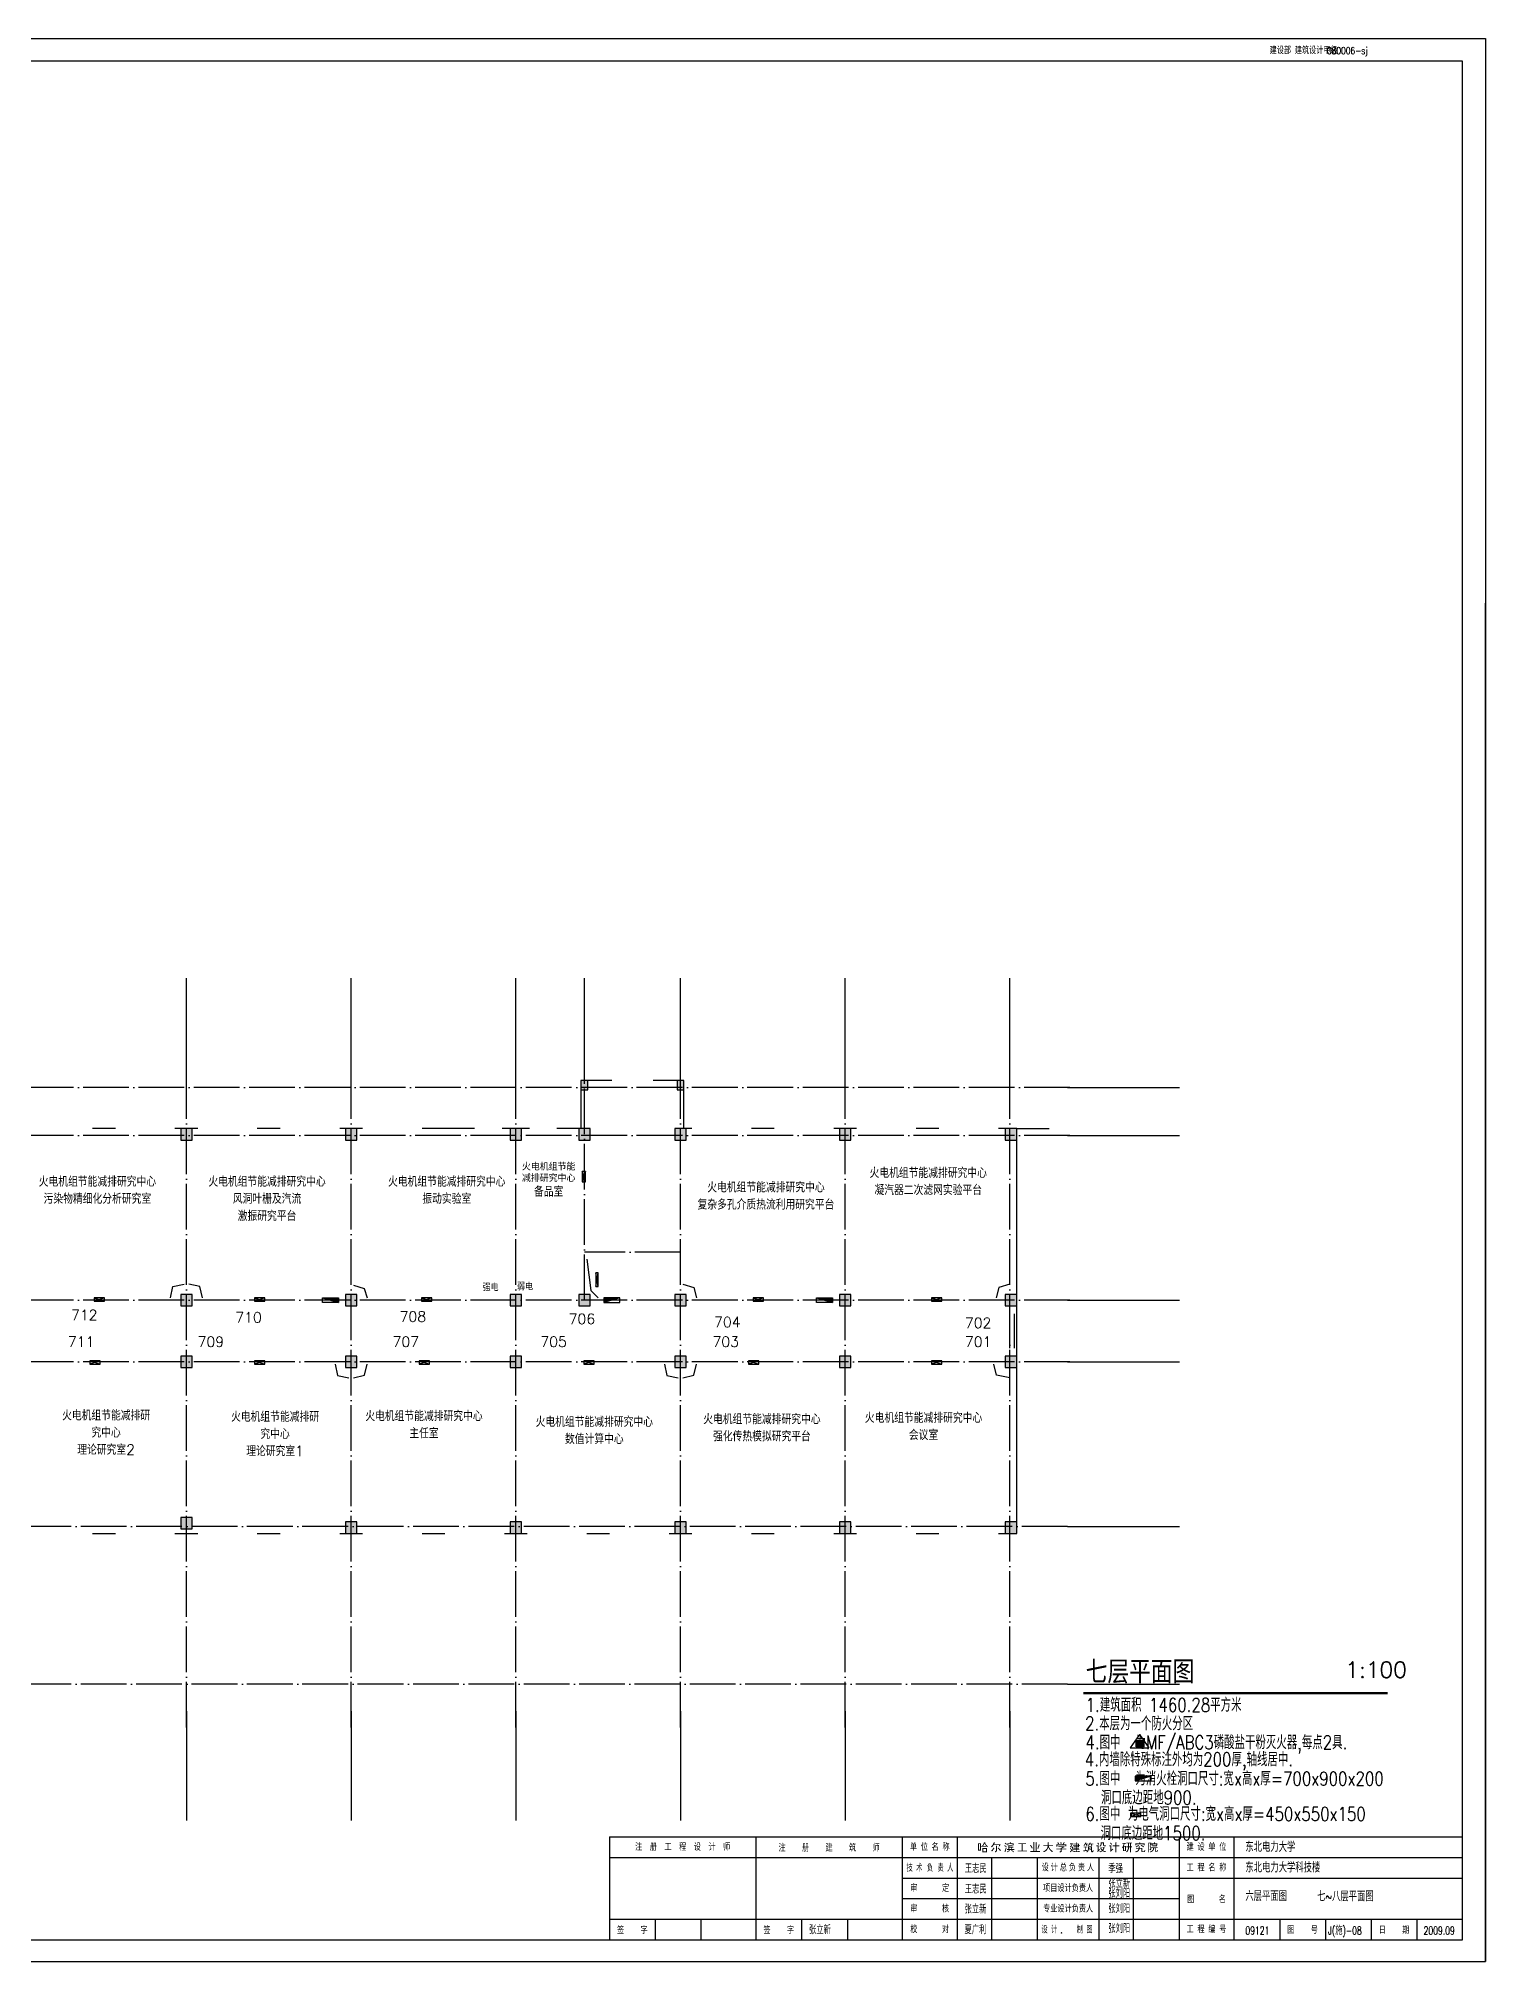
# Model space of a CAD drawing. Extents: x 356363 to 889308, y -1213508 to 149044.
# Drawn here: x 589541 to 652805, y -454393 to -370293 of the extents above; entities that cross this region are included whole.
import ezdxf
from ezdxf.enums import TextEntityAlignment as Align

# ---------------------------------------------------------------- set-up
doc = ezdxf.new("R2010")
doc.units = 0
doc.header["$LTSCALE"] = 1000
doc.header["$MEASUREMENT"] = 0
doc.linetypes.add('DOTE', pattern=[2.42, 2, -0.2, 0.02, -0.2])
doc.layers.get('0').update_dxf_attribs({"linetype": 'CONTINUOUS'})
for name, color, linetype in [('AXIS', 3, 'CONTINUOUS'), ('COLUMN', 7, 'CONTINUOUS'), ('DOTE', 1, 'CONTINUOUS'), ('EQUIP_消防', 7, 'CONTINUOUS'), ('PUB_TEXT', 7, 'CONTINUOUS'), ('STAIR', 2, 'CONTINUOUS'), ('WINDOW', 2, 'CONTINUOUS'), ('保温', 2, 'CONTINUOUS'), ('填充', 9, 'CONTINUOUS'), ('柱子', 7, 'CONTINUOUS'), ('洞口', 6, 'CONTINUOUS'), ('灭火器', 3, 'CONTINUOUS'), ('电洞', 32, 'CONTINUOUS')]:
    doc.layers.add(name, color=color, linetype=linetype)
doc.styles.add('HZ', font='romans.shx', dxfattribs={"bigfont": 'z.shx'})
doc.styles.get("Standard").update_dxf_attribs({"font": 'romans.shx', "height": 450, "bigfont": 'z.shx'})
doc.styles.add('Z', font='romans', dxfattribs={"width": 0.8, "bigfont": 'z'})

# ---------------------------------------------------------------- blocks, each defined once
blk = doc.blocks.new('tk0')
at = {"color": 243}
for p, q in [((0, 84100), (118900, 84100)), ((118900, 84100), (118900, 0)), ((118900, 0), (118900, 59400)), ((118900, 0), (118900, 42000)), ((118900, 0), (118900, 42000)), ((87000, 5450), (87000, 950)), ((93400, 3650), (117900, 3650)), ((93400, 2750), (105500, 2750)), ((80600, 1850), (117900, 1850)), ((82600, 1850), (82600, 950)), ((84600, 1850), (84600, 950)), ((89000, 1850), (89000, 950)), ((91000, 1850), (91000, 950)), ((109900, 1850), (109900, 950)), ((111900, 1850), (111900, 950)), ((113900, 1850), (113900, 950)), ((115900, 1850), (115900, 950)), ((0, 0), (118900, 0)), ((34800, 0), (118900, 0)), ((44600, 0), (118900, 0)), ((59500, 0), (118900, 0))]:
    blk.add_line(p, q, dxfattribs=at)
at = {"color": 244}
for p, q in [((117900, 83100), (2500, 83100)), ((117900, 950), (117900, 83100)), ((117900, 950), (117900, 58400)), ((117900, 950), (117900, 40998)), ((117900, 950), (117900, 40998)), ((2500, 950), (117900, 950)), ((37300, 950), (117900, 950)), ((47100, 950), (117900, 950)), ((62000, 950), (117900, 950))]:
    blk.add_line(p, q, dxfattribs=at)
at = {"color": 247}
for p, q in [((80600, 5450), (117900, 5450)), ((80600, 5450), (80600, 950)), ((93400, 5450), (93400, 950)), ((80600, 4550), (117900, 4550))]:
    blk.add_line(p, q, dxfattribs=at)
at = {"color": 242}
for p, q in [((95800, 5450), (95800, 950)), ((97014, 5196), (96996, 5163)), ((105500, 5450), (105500, 950)), ((107900, 5450), (107900, 950)), ((97300, 4550), (97300, 950)), ((99300, 4550), (99300, 950)), ((102000, 4550), (102000, 950)), ((103500, 4550), (103500, 950))]:
    blk.add_line(p, q, dxfattribs=at)
for points in [[(96710, 5175), (96754, 5175), (96710, 4855), (96754, 4855)], [(96754, 5175), (96797, 5175), (96754, 5137), (96797, 5137)], [(96797, 5175), (96842, 5175), (96797, 4855), (96842, 4855)], [(96901, 5067), (96930, 5046), (96849, 5018), (96886, 4999)], [(96940, 5124), (96968, 5103), (96901, 5067), (96930, 5046)], [(96974, 5219), (96996, 5163), (96940, 5124), (96968, 5103)], [(96974, 5219), (97025, 5210), (96996, 5163), (97014, 5196)], [(96996, 5163), (97014, 5196), (97019, 5119), (97048, 5139)], [(97048, 5139), (97070, 5111), (97019, 5119), (97042, 5085)], [(97042, 5085), (97070, 5111), (97065, 5059), (97093, 5088)], [(97065, 5059), (97093, 5088), (97097, 5029), (97122, 5063)], [(97097, 5029), (97122, 5063), (97124, 5009), (97146, 5045)], [(97320, 5065), (97354, 5033), (97275, 5026), (97317, 4992)], [(97347, 5096), (97390, 5085), (97320, 5065), (97354, 5033)], [(97406, 5219), (97396, 5095), (97347, 5096), (97390, 5085)], [(97406, 5219), (97456, 5196), (97396, 5095), (97414, 5131)], [(97414, 5131), (97652, 5131), (97396, 5095), (97638, 5095)], [(97493, 5064), (97538, 5064), (97493, 4856), (97538, 4856)], [(97652, 5131), (97702, 5131), (97616, 5042), (97658, 5033)], [(97856, 5060), (97877, 5089), (97901, 5035), (97932, 5057)], [(97875, 5173), (97901, 5197), (97949, 5112), (97981, 5136)], [(97901, 5035), (97932, 5057), (97943, 4998), (97962, 5039)], [(97990, 5175), (98032, 5175), (97990, 5087), (98032, 5087)], [(98032, 5175), (98231, 5175), (98032, 5140), (98231, 5140)], [(98123, 5090), (98131, 5062), (98032, 5082), (98077, 5056)], [(98032, 5082), (98077, 5056), (98032, 4915), (98077, 4915)], [(98100, 5208), (98143, 5218), (98121, 5175), (98162, 5175)], [(98204, 5109), (98227, 5072), (98123, 5090), (98131, 5062)], [(98231, 5175), (98276, 5175), (98231, 5087), (98276, 5087)], [(98469, 5175), (98810, 5175), (98469, 5138), (98810, 5138)], [(98618, 5142), (98663, 5142), (98618, 4843), (98663, 4843)], [(98989, 5079), (99023, 5102), (99072, 4939), (99109, 4960)], [(99130, 5220), (99175, 5220), (99130, 4829), (99175, 4829)], [(99236, 5216), (99288, 5213), (99236, 5195), (99281, 5191)], [(99236, 5195), (99281, 5191), (99236, 4794), (99281, 4794)], [(99367, 5127), (99412, 5111), (99343, 5037), (99378, 5026)], [(99571, 5087), (99989, 5087), (99571, 5050), (99989, 5050)], [(99754, 5050), (99798, 5050), (99749, 5013), (99791, 5006)], [(99754, 5219), (99821, 5214), (99754, 5196), (99805, 5197)], [(99754, 5196), (99805, 5197), (99754, 5087), (99799, 5087)], [(99798, 5050), (99808, 5050), (99787, 4992), (99821, 5003)], [(100135, 5124), (100177, 5124), (100135, 5030), (100177, 5030)], [(100176, 5196), (100217, 5219), (100221, 5132), (100259, 5153)], [(100177, 5124), (100529, 5124), (100177, 5083), (100529, 5083)], [(100302, 5214), (100352, 5219), (100320, 5182), (100363, 5188)], [(100320, 5182), (100363, 5188), (100330, 5146), (100376, 5153)], [(100447, 5199), (100486, 5183), (100416, 5124), (100452, 5124)], [(100455, 5219), (100511, 5200), (100447, 5199), (100486, 5183)], [(100529, 5124), (100569, 5124), (100529, 5033), (100569, 5033)], [(100781, 5079), (100813, 5070), (100732, 5030), (100758, 4993)], [(100733, 5162), (100825, 5162), (100733, 5125), (100810, 5125)], [(100825, 5162), (100861, 5162), (100781, 5079), (100813, 5070)], [(100865, 5099), (100990, 5099), (100865, 5070), (100990, 5070)], [(100882, 5161), (100990, 5161), (100882, 5130), (100990, 5130)], [(100990, 5206), (101027, 5206), (100990, 4826), (101027, 4826)], [(101027, 5161), (101084, 5161), (101027, 5130), (101084, 5130)], [(101027, 5099), (101084, 5099), (101027, 5070), (101084, 5070)], [(101084, 5161), (101128, 5161), (101084, 5008), (101128, 5008)], [(101128, 5099), (101165, 5099), (101128, 5070), (101165, 5070)], [(101377, 5146), (101411, 5122), (101319, 5078), (101356, 5058)], [(101411, 5209), (101454, 5194), (101377, 5146), (101411, 5122)], [(101434, 5159), (101542, 5159), (101411, 5122), (101542, 5122)], [(101431, 5122), (101468, 5122), (101453, 5053), (101497, 5064)], [(101568, 5144), (101603, 5122), (101511, 5078), (101548, 5058)], [(101603, 5209), (101646, 5194), (101568, 5144), (101603, 5122)], [(101626, 5159), (101758, 5159), (101603, 5122), (101758, 5122)], [(101645, 5122), (101682, 5122), (101667, 5053), (101710, 5064)], [(101882, 5081), (101947, 5081), (101882, 5043), (101947, 5043)], [(101924, 5184), (101968, 5200), (101966, 5108), (102009, 5128)], [(101947, 5081), (101991, 5081), (101947, 4848), (101991, 4891)], [(102052, 5078), (102095, 5060), (102017, 5047), (102061, 5025)], [(102073, 5128), (102114, 5108), (102052, 5078), (102095, 5060)], [(102074, 5140), (102117, 5131), (102073, 5128), (102114, 5108)], [(102074, 5208), (102117, 5208), (102074, 5140), (102117, 5132)], [(102117, 5208), (102183, 5208), (102117, 5173), (102183, 5173)], [(102183, 5208), (102227, 5208), (102183, 5085), (102227, 5088)], [(102183, 5085), (102227, 5088), (102190, 5062), (102233, 5080)], [(102190, 5062), (102233, 5080), (102207, 5046), (102251, 5079)], [(102207, 5046), (102251, 5079), (102241, 5041), (102262, 5079)], [(102241, 5041), (102262, 5079), (102294, 5044), (102271, 5079)], [(102294, 5044), (102271, 5079), (102314, 5057), (102280, 5093)], [(102446, 5079), (102498, 5079), (102446, 5042), (102498, 5042)], [(102480, 5184), (102521, 5199), (102538, 5108), (102577, 5127)], [(102498, 5079), (102542, 5079), (102498, 4842), (102542, 4883)], [(102592, 5078), (102720, 5078), (102592, 5042), (102720, 5042)], [(102720, 5217), (102774, 5210), (102720, 5196), (102764, 5191)], [(102720, 5196), (102764, 5191), (102720, 4777), (102764, 4777)], [(102764, 5078), (102886, 5078), (102764, 5042), (102886, 5042)], [(103017, 5182), (103078, 5182), (103017, 5151), (103076, 5151)], [(103052, 5060), (103084, 5032), (103031, 5021), (103053, 4978)], [(103067, 5102), (103105, 5086), (103052, 5060), (103084, 5032)], [(103074, 5136), (103115, 5128), (103067, 5102), (103105, 5086)], [(103078, 5182), (103120, 5182), (103074, 5136), (103115, 5128)], [(103084, 5032), (103095, 5057), (103095, 5022)], [(103095, 5057), (103141, 5057), (103095, 5022), (103141, 5022)], [(103120, 5182), (103186, 5182), (103118, 5151), (103186, 5151)], [(103141, 5057), (103186, 5057), (103141, 4834), (103186, 4834)], [(103202, 5197), (103267, 5197), (103202, 5166), (103267, 5166)], [(103267, 5197), (103310, 5197), (103267, 4974), (103310, 4972)], [(103310, 5197), (103363, 5197), (103310, 5166), (103363, 5166)], [(103363, 5197), (103406, 5197), (103363, 4782), (103406, 4782)], [(103406, 5197), (103447, 5197), (103406, 5166), (103447, 5166)], [(103589, 5164), (103632, 5164), (103589, 5081), (103632, 5081)], [(103632, 5164), (103956, 5164), (103632, 5129), (103956, 5129)], [(103682, 5070), (103714, 5048), (103639, 5042), (103669, 5019)], [(103715, 5098), (103756, 5075), (103682, 5070), (103714, 5048)], [(103753, 5200), (103797, 5209), (103767, 5164), (103815, 5164)], [(103820, 5071), (103848, 5098), (103841, 5061), (103879, 5085)], [(103841, 5061), (103879, 5085), (103876, 5041), (103912, 5068)], [(103876, 5041), (103912, 5068), (103911, 5019), (103941, 5049)], [(103911, 5019), (103941, 5049), (103948, 4991), (103976, 5020)], [(103956, 5164), (103999, 5164), (103956, 5081), (103999, 5081)], [(104156, 5197), (104194, 5197), (104156, 4777), (104194, 4777)], [(104194, 5197), (104246, 5197), (104194, 5169), (104241, 5169)], [(104246, 5197), (104292, 5197), (104218, 5040), (104247, 5040)], [(104295, 5164), (104342, 5164), (104295, 5085), (104342, 5085)], [(104328, 5075), (104533, 5075), (104328, 5041), (104533, 5040)], [(104342, 5164), (104514, 5164), (104342, 5129), (104514, 5129)], [(104396, 5212), (104451, 5217), (104405, 5202), (104451, 5208)], [(104405, 5202), (104451, 5208), (104414, 5164), (104452, 5164)], [(104514, 5164), (104555, 5164), (104514, 5085), (104555, 5085)], [(96754, 4897), (96797, 4897), (96754, 4855), (96797, 4855)], [(96896, 4962), (96940, 4962), (96896, 4779), (96940, 4779)], [(96933, 5042), (97076, 5042), (96933, 5007), (97076, 5007)], [(96940, 4962), (97061, 4962), (96940, 4924), (97061, 4924)], [(96940, 4815), (97061, 4815), (96940, 4779), (97061, 4779)], [(97061, 4962), (97106, 4962), (97061, 4779), (97106, 4779)], [(97340, 4901), (97380, 4884), (97285, 4838), (97334, 4819)], [(97391, 4981), (97436, 4963), (97340, 4901), (97380, 4884)], [(97443, 4823), (97473, 4825), (97481, 4780), (97499, 4787)], [(97443, 4823), (97469, 4794), (97453, 4809), (97458, 4794)], [(97458, 4794), (97469, 4794), (97456, 4778), (97481, 4780)], [(97489, 4839), (97530, 4820), (97473, 4825), (97499, 4787)], [(97493, 4856), (97538, 4856), (97489, 4839), (97530, 4820)], [(97574, 4960), (97599, 4992), (97677, 4834), (97714, 4868)], [(97901, 4896), (97936, 4884), (97869, 4812), (97910, 4789)], [(97925, 4986), (97962, 4965), (97901, 4896), (97936, 4884)], [(97973, 4812), (98011, 4826), (97987, 4797), (98027, 4797)], [(97977, 4915), (98294, 4915), (97977, 4879), (98294, 4879)], [(97987, 4797), (98027, 4797), (97994, 4778)], [(98046, 4847), (98058, 4815), (98011, 4826), (98027, 4797)], [(98077, 4873), (98105, 4841), (98046, 4847), (98058, 4815)], [(98077, 5019), (98252, 5019), (98077, 4984), (98252, 4984)], [(98164, 4984), (98201, 4984), (98163, 4915), (98202, 4915)], [(98164, 4847), (98189, 4871), (98216, 4816), (98238, 4841)], [(98216, 4816), (98238, 4841), (98263, 4778), (98287, 4810)], [(98440, 4848), (98856, 4848), (98440, 4812), (98856, 4812)], [(98998, 4831), (99416, 4831), (98998, 4795), (99416, 4795)], [(99343, 5037), (99378, 5026), (99308, 4936), (99341, 4924)], [(99624, 4847), (99655, 4810), (99557, 4823), (99595, 4779)], [(99679, 4888), (99708, 4854), (99624, 4847), (99655, 4810)], [(99717, 4934), (99746, 4902), (99679, 4888), (99708, 4854)], [(99738, 4977), (99774, 4953), (99717, 4934), (99746, 4902)], [(99749, 5013), (99791, 5006), (99738, 4977), (99774, 4953)], [(99787, 4992), (99821, 5003), (99818, 4922), (99842, 4958)], [(99818, 4922), (99842, 4958), (99847, 4878), (99867, 4922)], [(99847, 4878), (99867, 4922), (99879, 4843), (99902, 4884)], [(99879, 4843), (99902, 4884), (99914, 4813), (99944, 4852)], [(99914, 4813), (99944, 4852), (99956, 4785), (99996, 4826)], [(100132, 4940), (100331, 4940), (100132, 4900), (100331, 4900)], [(100220, 5043), (100491, 5043), (100220, 5004), (100495, 5004)], [(100268, 4823), (100312, 4823), (100281, 4805), (100323, 4807)], [(100281, 4805), (100323, 4807), (100287, 4778), (100340, 4783)], [(100330, 4835), (100365, 4796), (100312, 4823), (100340, 4783)], [(100331, 4839), (100374, 4839), (100330, 4837), (100373, 4813)], [(100330, 4837), (100373, 4813), (100330, 4835), (100365, 4796)], [(100402, 5004), (100495, 5004), (100331, 4958), (100374, 4948)], [(100331, 4958), (100374, 4948), (100331, 4839), (100374, 4839)], [(100374, 4940), (100572, 4940), (100374, 4900), (100572, 4900)], [(100779, 4854), (100810, 4832), (100725, 4810), (100762, 4776)], [(100737, 4949), (100769, 4967), (100762, 4901), (100783, 4928)], [(100784, 5030), (100860, 5030), (100758, 4993), (100861, 4993)], [(100762, 4901), (100783, 4928), (100789, 4867), (100805, 4893)], [(100814, 4913), (100839, 4886), (100779, 4854), (100810, 4832)], [(100824, 4956), (100856, 4944), (100814, 4913), (100839, 4886)], [(100816, 4842), (100829, 4868), (100846, 4822), (100864, 4845)], [(100826, 4993), (100861, 4993), (100824, 4956), (100856, 4944)], [(100846, 4822), (100864, 4845), (100907, 4795), (100909, 4830)], [(100865, 4907), (100990, 4907), (100865, 4877), (100990, 4877)], [(100881, 4976), (100990, 4976), (100881, 4941), (100990, 4941)], [(100893, 5040), (100990, 5040), (100893, 5008), (100990, 5008)], [(100907, 4795), (100909, 4830), (100990, 4786), (100976, 4819)], [(100990, 4786), (100976, 4819), (101070, 4786), (101060, 4820)], [(101027, 5040), (101084, 5040), (101027, 5008), (101084, 5008)], [(101027, 4976), (101129, 4976), (101027, 4941), (101129, 4941)], [(101027, 4907), (101144, 4907), (101027, 4877), (101144, 4877)], [(101070, 4786), (101060, 4820), (101149, 4784), (101165, 4835)], [(101320, 4858), (101397, 4861), (101320, 4812), (101413, 4830)], [(101331, 5027), (101397, 5027), (101331, 4990), (101397, 4990)], [(101397, 5027), (101440, 5027), (101397, 4861), (101440, 4867)], [(101397, 4861), (101490, 4879), (101413, 4830), (101489, 4844)], [(101440, 5027), (101495, 5027), (101440, 4990), (101495, 4990)], [(101442, 4796), (101466, 4810), (101462, 4787), (101479, 4800)], [(101462, 4787), (101479, 4800), (101480, 4770), (101499, 4784)], [(101494, 4840), (101527, 4816), (101466, 4810), (101499, 4784)], [(101510, 4872), (101547, 4852), (101494, 4840), (101527, 4816)], [(101516, 4906), (101560, 4907), (101510, 4872), (101547, 4852)], [(101516, 5035), (101560, 5035), (101516, 4906), (101560, 4905)], [(101560, 5035), (101657, 5035), (101560, 4999), (101655, 4999)], [(101583, 4961), (101627, 4964), (101588, 4868), (101632, 4872)], [(101657, 5035), (101699, 5035), (101649, 4833), (101696, 4833)], [(101649, 4833), (101696, 4833), (101652, 4813), (101697, 4831)], [(101697, 4831), (101700, 4829), (101652, 4813), (101663, 4797)], [(101700, 4829), (101704, 4826), (101663, 4797), (101678, 4785)], [(101704, 4826), (101707, 4826), (101678, 4785), (101695, 4780)], [(101707, 4826), (101709, 4825), (101695, 4780), (101717, 4780)], [(101709, 4825), (101715, 4826), (101717, 4780), (101739, 4787)], [(101715, 4826), (101722, 4833), (101739, 4787), (101751, 4799)], [(101722, 4833), (101724, 4846), (101751, 4799), (101757, 4812)], [(101724, 4846), (101728, 4858), (101736, 4833), (101757, 4812)], [(101725, 4871), (101738, 4864), (101727, 4859), (101744, 4833)], [(101736, 4833), (101757, 4812), (101762, 4833), (101768, 4857)], [(101738, 4864), (101768, 4857), (101744, 4833), (101762, 4833)], [(101924, 4825), (102019, 4919), (101946, 4787), (102049, 4884)], [(102057, 4822), (102065, 4783), (102013, 4814), (102050, 4778)], [(102045, 5015), (102193, 5015), (102045, 4988), (102193, 4988)], [(102089, 4835), (102124, 4811), (102057, 4822), (102065, 4783)], [(102059, 4958), (102100, 4974), (102086, 4902), (102120, 4928)], [(102086, 4902), (102120, 4928), (102123, 4858), (102152, 4887)], [(102123, 4858), (102154, 4832), (102089, 4835), (102124, 4811)], [(102152, 4887), (102183, 4861), (102123, 4858), (102154, 4832)], [(102182, 4940), (102221, 4921), (102152, 4887), (102183, 4861)], [(102154, 4832), (102183, 4861), (102200, 4806), (102211, 4844)], [(102191, 4976), (102240, 4975), (102182, 4940), (102221, 4921)], [(102193, 5015), (102245, 5015), (102191, 4976), (102240, 4975)], [(102200, 4806), (102211, 4844), (102244, 4792), (102252, 4830)], [(102244, 4792), (102252, 4830), (102276, 4786), (102310, 4824)], [(102483, 4828), (102603, 4939), (102501, 4797), (102628, 4910)], [(103031, 5021), (103053, 4978), (103010, 4992), (103027, 4944)], [(103053, 4978), (103059, 4987), (103053, 4935), (103095, 4944)], [(103053, 4935), (103095, 4944), (103095, 4916)], [(103053, 4935), (103095, 4916), (103053, 4834), (103095, 4834)], [(103084, 5032), (103095, 5022), (103059, 4987), (103095, 4944)], [(103095, 4869), (103141, 4869), (103095, 4834), (103141, 4834)], [(103179, 4804), (103196, 4818), (103203, 4795), (103213, 4803)], [(103194, 5033), (103267, 5033), (103194, 4997), (103267, 4997)], [(103216, 4838), (103254, 4810), (103196, 4818), (103233, 4786)], [(103203, 4795), (103213, 4803), (103224, 4777), (103233, 4786)], [(103236, 4866), (103276, 4845), (103216, 4838), (103254, 4810)], [(103253, 4900), (103294, 4882), (103236, 4866), (103276, 4845)], [(103264, 4938), (103305, 4924), (103253, 4900), (103294, 4882)], [(103267, 4974), (103310, 4972), (103264, 4938), (103305, 4924)], [(103310, 5033), (103363, 5033), (103310, 4997), (103363, 4997)], [(103406, 5033), (103450, 5033), (103406, 4997), (103450, 4997)], [(103635, 4826), (103654, 4787), (103581, 4820), (103609, 4777)], [(103639, 5042), (103669, 5019), (103594, 5020), (103630, 4994)], [(103619, 4971), (103850, 4971), (103619, 4934), (103850, 4934)], [(103667, 4840), (103696, 4807), (103635, 4826), (103654, 4787)], [(103691, 4858), (103727, 4833), (103667, 4840), (103696, 4807)], [(103711, 4882), (103751, 4863), (103691, 4858), (103727, 4833)], [(103727, 4911), (103769, 4899), (103711, 4882), (103751, 4863)], [(103734, 4934), (103778, 4934), (103727, 4911), (103769, 4899)], [(103738, 5040), (103795, 5031), (103738, 5023), (103781, 5012)], [(103738, 5023), (103781, 5012), (103738, 4971), (103781, 4971)], [(103850, 4971), (103895, 4971), (103850, 4825), (103895, 4838)], [(103850, 4825), (103895, 4838), (103854, 4811), (103897, 4833)], [(103854, 4811), (103897, 4833), (103858, 4802), (103900, 4828)], [(103858, 4802), (103900, 4828), (103867, 4793), (103909, 4822)], [(103867, 4793), (103909, 4822), (103880, 4786), (103925, 4820)], [(103925, 4820), (103931, 4820), (103880, 4786), (103894, 4784)], [(103931, 4820), (103945, 4820), (103894, 4784), (103977, 4784)], [(103945, 4820), (103949, 4820), (103977, 4784), (103984, 4785)], [(103949, 4820), (103963, 4822), (103984, 4785), (103990, 4787)], [(103963, 4822), (103971, 4829), (103990, 4787), (103996, 4790)], [(103971, 4829), (103975, 4838), (103996, 4790), (104008, 4800)], [(103975, 4838), (103976, 4859), (104008, 4800), (104011, 4805)], [(103976, 4875), (104004, 4858), (103976, 4867), (104018, 4828)], [(103976, 4859), (103976, 4867), (104011, 4805), (104018, 4828)], [(104004, 4858), (104025, 4855), (104018, 4828)], [(104199, 4911), (104228, 4911), (104227, 4865), (104265, 4880)], [(104218, 5040), (104247, 5040), (104235, 5016), (104261, 5026)], [(104227, 4820), (104264, 4823), (104243, 4798), (104265, 4805)], [(104240, 4918), (104287, 4910), (104228, 4911), (104265, 4880)], [(104235, 5016), (104261, 5026), (104245, 4994), (104270, 5015)], [(104247, 4925), (104288, 4913), (104240, 4918), (104287, 4910)], [(104243, 4798), (104265, 4805), (104245, 4776), (104268, 4781)], [(104245, 4994), (104270, 5015), (104250, 4977), (104286, 4978)], [(104253, 4945), (104288, 4961), (104247, 4925), (104288, 4913)], [(104250, 4977), (104286, 4978), (104253, 4945), (104288, 4961)], [(104294, 4834), (104307, 4795), (104264, 4823), (104268, 4781)], [(104323, 4854), (104351, 4825), (104294, 4834), (104307, 4795)], [(104295, 4997), (104560, 4997), (104295, 4959), (104560, 4959)], [(104347, 4882), (104380, 4859), (104323, 4854), (104351, 4825)], [(104360, 4910), (104398, 4891), (104347, 4882), (104380, 4859)], [(104367, 4935), (104409, 4929), (104360, 4910), (104398, 4891)], [(104368, 4959), (104413, 4957), (104367, 4935), (104409, 4929)], [(104442, 4959), (104485, 4959), (104443, 4840), (104485, 4858)], [(104443, 4840), (104485, 4858), (104445, 4828), (104487, 4850)], [(104445, 4828), (104487, 4850), (104452, 4815), (104490, 4844)], [(104452, 4815), (104490, 4844), (104464, 4805), (104495, 4839)], [(104464, 4805), (104495, 4839), (104487, 4799), (104502, 4836)], [(104487, 4799), (104502, 4836), (104538, 4799), (104520, 4835)], [(104538, 4799), (104520, 4835), (104542, 4800), (104528, 4837)], [(104542, 4800), (104528, 4837), (104553, 4804), (104533, 4841)], [(104553, 4804), (104533, 4841), (104558, 4808), (104539, 4849)], [(104558, 4808), (104539, 4849), (104568, 4818), (104542, 4857)], [(104568, 4818), (104542, 4857), (104573, 4827), (104548, 4872)], [(104573, 4827), (104548, 4872), (104581, 4844), (104551, 4880)], [(104553, 4885), (104569, 4870), (104551, 4880), (104565, 4863)], [(104569, 4870), (104591, 4865), (104565, 4863), (104581, 4844)]]:
    blk.add_solid(points, dxfattribs=at)
at = {"color": 242, "linetype": 'Continuous', "style": 'Z', "width": 0.8}
for s in ['建设部 建筑设计甲级', '              080006-sj']:
    blk.add_text(s, height=300, dxfattribs=at).set_placement((109462, 83420))
at = {"color": 242, "style": 'HZ', "width": 0.8}
for s, p in [('注  册  工  程  设  计  师', (83800, 5000)), ('单 位 名 称', (94600, 5000)), ('建 设 单 位', (106700, 5000)), ('工 程 名 称', (106700, 4100)), ('审      定', (94600, 3200)), ('项目设计负责人', (100650, 3200)), ('审      核', (94600, 2300)), ('专业设计负责人', (100650, 2300)), ('校      对', (94600, 1400)), ('工 程 编 号', (106700, 1400))]:
    blk.add_text(s, height=300, dxfattribs=at).set_placement(p, align=Align.MIDDLE_CENTER)
for s, p in [('注    册    建    筑    师', (90200, 5000)), ('图      名', (106700, 2750)), ('签    字', (81600, 1400)), ('签    字', (88000, 1400)), ('图    号', (110900, 1400)), ('日    期', (114900, 1400))]:
    blk.add_text(s, height=300, dxfattribs=at).set_placement(p, align=Align.MIDDLE)
at = {"color": 242, "style": 'HZ'}
for s, width, p in [('技', 0.7, (93586, 3936)), ('术', 0.7, (94005, 3936)), ('负', 0.7, (94474, 3936)), ('责', 0.7, (94943, 3936)), ('人', 0.7, (95362, 3936)), ('设', 0.8, (99494, 3950)), ('计', 0.8, (99890, 3950)), ('总', 0.8, (100286, 3950)), ('负', 0.8, (100682, 3950)), ('责', 0.8, (101078, 3950)), ('人', 0.8, (101474, 3950)), ('设 计 .', 0.7, (99484, 1236)), ('制 图', 0.7, (101033, 1236))]:
    blk.add_text(s, height=300, dxfattribs=dict(at, width=width)).set_placement(p)
blk = doc.blocks.new('灭火器')
at = {"layer": '灭火器'}
h = blk.add_hatch(dxfattribs=at)
h.set_pattern_fill('ANSI31', color=256, scale=100, style=0)
h.set_pattern_definition([(45, (-132002.346, 14406.528), (-8.8388348, 8.8388348), [])])
h.paths.add_polyline_path([(-93, -165), (94, -165), (94, -334), (-93, -334)])
for p, q in [((0, 0), (-247, -358)), ((0, 0), (247, -358)), ((-247, -358), (247, -358))]:
    blk.add_line(p, q, dxfattribs=at)
blk.add_lwpolyline([(-93, -165), (94, -165), (94, -334), (-93, -334)], close=True, dxfattribs=at)
blk = doc.blocks.new('$TwtSys$00000434')
for p, q in [((-0.5, 0.5), (-0.5, -0.5)), ((-0.5, -0.5), (0.5, 0.5)), ((0.5, 0.5), (-0.5, 0.5)), ((0.5, -0.5), (0.5, 0.5)), ((-0.5, -0.5), (0.5, -0.5))]:
    blk.add_line(p, q)
blk.add_solid([(0.5, -0.5), (0.5, 0.5), (-0.5, -0.5)])
blk = doc.blocks.new('dfsfsfhh')
at = {"layer": '电洞'}
for p, q in [((-225, 0), (225, 150)), ((225, 0), (-225, 150))]:
    blk.add_line(p, q, dxfattribs=at)
blk.add_lwpolyline([(-225, 0), (225, 0), (225, 150), (-225, 150)], close=True, dxfattribs=at)

msp = doc.modelspace()

# ---------------------------------------------------------------- hatches: boundary and pattern name
at = {"layer": '填充'}
h = msp.add_hatch(color=256, dxfattribs=at)
h.paths.add_polyline_path([(559509, -435670), (559509, -434970), (558809, -434970), (558809, -435670)])
h.paths.add_polyline_path([(559409, -428470), (559409, -427870), (558809, -427870), (558809, -428470)])
h.paths.add_polyline_path([(559409, -425770), (559409, -425170), (558809, -425170), (558809, -425770)])
h.paths.add_polyline_path([(559409, -418570), (559409, -417970), (558809, -417970), (558809, -418570)])
h.paths.add_polyline_path([(566859, -442520), (566859, -441920), (566359, -441920), (566359, -442520)])
h.paths.add_polyline_path([(566909, -435670), (566909, -435070), (566309, -435070), (566309, -435670)])
h.paths.add_polyline_path([(566859, -428420), (566859, -427920), (566359, -427920), (566359, -428420)])
h.paths.add_polyline_path([(566859, -425720), (566859, -425220), (566359, -425220), (566359, -425720)])
h.paths.add_polyline_path([(566859, -418570), (566859, -417970), (566359, -417970), (566359, -418570)])
h.paths.add_polyline_path([(574359, -442520), (574359, -441920), (573859, -441920), (573859, -442520)])
h.paths.add_polyline_path([(574409, -435670), (574409, -435070), (573809, -435070), (573809, -435670)])
h.paths.add_polyline_path([(574409, -428470), (574409, -427870), (573809, -427870), (573809, -428470)])
h.paths.add_polyline_path([(574409, -425770), (574409, -425170), (573809, -425170), (573809, -425770)])
h.paths.add_polyline_path([(574359, -418470), (574359, -417970), (573859, -417970), (573859, -418470)])
h.paths.add_polyline_path([(574259, -416270), (574259, -415870), (573959, -415870), (573959, -416270)])
h.paths.add_polyline_path([(578559, -425720), (578559, -425220), (578059, -425220), (578059, -425720)])
h.paths.add_polyline_path([(578559, -418470), (578559, -417970), (578059, -417970), (578059, -418470)])
h.paths.add_polyline_path([(578459, -416270), (578459, -415870), (578159, -415870), (578159, -416270)])
h.paths.add_polyline_path([(581909, -435670), (581909, -435070), (581309, -435070), (581309, -435670)])
h.paths.add_polyline_path([(581909, -428420), (581909, -427920), (581309, -427920), (581309, -428420)])
h.paths.add_polyline_path([(581909, -425720), (581909, -425220), (581309, -425220), (581309, -425720)])
h.paths.add_polyline_path([(581909, -418570), (581909, -417970), (581309, -417970), (581309, -418570)])
h.paths.add_polyline_path([(589059, -435470), (589059, -434970), (588559, -434970), (588559, -435470)])
h.paths.add_polyline_path([(589059, -428420), (589059, -427920), (588559, -427920), (588559, -428420)])
h.paths.add_polyline_path([(589059, -425720), (589059, -425220), (588559, -425220), (588559, -425720)])
h.paths.add_polyline_path([(589059, -418470), (589059, -417970), (588559, -417970), (588559, -418470)])
h.paths.add_polyline_path([(596259, -435470), (596259, -434970), (595759, -434970), (595759, -435470)])
h.paths.add_polyline_path([(596259, -428420), (596259, -427920), (595759, -427920), (595759, -428420)])
h.paths.add_polyline_path([(596259, -425720), (596259, -425220), (595759, -425220), (595759, -425720)])
h.paths.add_polyline_path([(596259, -418470), (596259, -417970), (595759, -417970), (595759, -418470)])
h.paths.add_polyline_path([(603459, -435670), (603459, -435170), (602959, -435170), (602959, -435670)])
h.paths.add_polyline_path([(603459, -428420), (603459, -427920), (602959, -427920), (602959, -428420)])
h.paths.add_polyline_path([(603459, -425720), (603459, -425220), (602959, -425220), (602959, -425720)])
h.paths.add_polyline_path([(603459, -418470), (603459, -417970), (602959, -417970), (602959, -418470)])
h.paths.add_polyline_path([(610659, -435670), (610659, -435170), (610159, -435170), (610159, -435670)])
h.paths.add_polyline_path([(610659, -428420), (610659, -427920), (610159, -427920), (610159, -428420)])
h.paths.add_polyline_path([(610659, -425720), (610659, -425220), (610159, -425220), (610159, -425720)])
h.paths.add_polyline_path([(610659, -418470), (610659, -417970), (610159, -417970), (610159, -418470)])
h.paths.add_polyline_path([(613659, -425720), (613659, -425220), (613159, -425220), (613159, -425720)])
h.paths.add_polyline_path([(613659, -418470), (613659, -417970), (613159, -417970), (613159, -418470)])
h.paths.add_polyline_path([(613559, -416270), (613559, -415870), (613259, -415870), (613259, -416270)])
h.paths.add_polyline_path([(617859, -435670), (617859, -435170), (617359, -435170), (617359, -435670)])
h.paths.add_polyline_path([(617859, -428420), (617859, -427920), (617359, -427920), (617359, -428420)])
h.paths.add_polyline_path([(617859, -425720), (617859, -425220), (617359, -425220), (617359, -425720)])
h.paths.add_polyline_path([(617859, -418470), (617859, -417970), (617359, -417970), (617359, -418470)])
h.paths.add_polyline_path([(617759, -416270), (617759, -415870), (617459, -415870), (617459, -416270)])
h.paths.add_polyline_path([(625059, -435670), (625059, -435170), (624559, -435170), (624559, -435670)])
h.paths.add_polyline_path([(625059, -428420), (625059, -427920), (624559, -427920), (624559, -428420)])
h.paths.add_polyline_path([(625059, -425720), (625059, -425220), (624559, -425220), (624559, -425720)])
h.paths.add_polyline_path([(625059, -418470), (625059, -417970), (624559, -417970), (624559, -418470)])
h.paths.add_polyline_path([(632309, -435670), (632309, -435170), (631809, -435170), (631809, -435670)])
h.paths.add_polyline_path([(632309, -428420), (632309, -427920), (631809, -427920), (631809, -428420)])
h.paths.add_polyline_path([(632309, -425720), (632309, -425220), (631809, -425220), (631809, -425720)])
h.paths.add_polyline_path([(632309, -418470), (632309, -417970), (631809, -417970), (631809, -418470)])

# ---------------------------------------------------------------- linework, layer by layer
for p, q in [((595309, -425370), (595417, -424869)), ((595417, -424869), (595909, -424770)), ((596601, -424869), (596109, -424770)), ((596709, -425370), (596601, -424869)), ((603309, -424820), (603773, -424956)), ((603773, -424956), (603909, -425370)), ((617709, -424770), (618193, -424910)), ((618193, -424910), (618309, -425370)), ((631524, -424910), (631409, -425370)), ((632009, -424770), (631524, -424910)), ((602509, -428270), (602607, -428765)), ((602607, -428765), (603109, -428870)), ((603309, -428870), (603798, -428755)), ((603798, -428755), (603909, -428270)), ((616909, -428270), (617007, -428765)), ((617007, -428765), (617509, -428870)), ((617709, -428870), (618198, -428755)), ((618198, -428755), (618309, -428270)), ((631420, -428755), (631309, -428270)), ((632009, -428870), (631420, -428755))]:
    msp.add_line(p, q)
at = {"const_width": 100}
msp.add_lwpolyline([(635228, -442660), (648521, -442660)], dxfattribs=at)
at = {"layer": 'AXIS'}
for p, q in [((596009, -415990), (596009, -411389)), ((603209, -415990), (603209, -411389)), ((610409, -415990), (610409, -411389)), ((613409, -415990), (613409, -411389)), ((617609, -415990), (617609, -411389)), ((624809, -415990), (624809, -411389)), ((632009, -415990), (632009, -411389)), ((634535, -416170), (639426, -416170)), ((634535, -418270), (639426, -418270)), ((634535, -425470), (639426, -425470)), ((634535, -428170), (639426, -428170)), ((634535, -435370), (639426, -435370)), ((634535, -442270), (639426, -442270)), ((596009, -443444), (596009, -448223)), ((603209, -443444), (603209, -448223)), ((610409, -443444), (610409, -448223)), ((617609, -443444), (617609, -448223)), ((624809, -443444), (624809, -448223)), ((632009, -443444), (632009, -448223))]:
    msp.add_line(p, q, dxfattribs=at)
at = {"layer": 'DOTE', "linetype": 'DOTE'}
for p, q in [((634631, -416170), (556756, -416170)), ((596009, -444160), (596009, -415990)), ((603209, -444160), (603209, -415990)), ((610409, -444160), (610409, -415990)), ((613409, -425470), (613409, -415990)), ((617609, -444160), (617609, -415990)), ((624809, -444160), (624809, -415990)), ((632009, -444160), (632009, -415990)), ((634631, -418270), (556756, -418270)), ((617609, -423370), (613409, -423370)), ((634631, -425470), (556756, -425470)), ((634631, -428170), (556756, -428170)), ((634631, -428170), (556756, -428170)), ((634535, -435370), (556756, -435370)), ((634535, -442270), (556756, -442270))]:
    msp.add_line(p, q, dxfattribs=at)
at = {"layer": 'DOTE'}
msp.add_line((632309, -417970), (633731, -417970), dxfattribs=at)
at = {"layer": 'STAIR'}
for p, q in [((613509, -423670), (613693, -425052)), ((613693, -425052), (614009, -425370))]:
    msp.add_line(p, q, dxfattribs=at)
at = {"layer": 'WINDOW'}
for p, q in [((632009, -427570), (632009, -426070)), ((632209, -427570), (632209, -426070)), ((632309, -427570), (632309, -426070))]:
    msp.add_line(p, q, dxfattribs=at)
at = {"layer": '保温'}
for points in [[(614609, -415870), (613259, -415870), (613259, -417970), (612209, -417970)], [(618109, -417970), (617759, -417970), (617759, -415870), (616409, -415870)], [(592909, -417970), (591909, -417970)], [(596509, -417970), (595509, -417970)], [(600109, -417970), (599109, -417970)], [(603709, -417970), (602709, -417970)], [(608609, -417970), (606309, -417970)], [(611009, -417970), (609809, -417970)], [(621709, -417970), (620709, -417970)], [(625309, -417970), (624309, -417970)], [(628909, -417970), (627909, -417970)], [(632309, -426070), (632309, -417970), (631509, -417970)], [(631509, -435670), (632309, -435670), (632309, -427570)], [(591909, -435670), (592909, -435670)], [(595509, -435670), (596509, -435670)], [(599109, -435670), (600109, -435670)], [(602709, -435670), (603709, -435670)], [(606309, -435670), (607309, -435670)], [(609909, -435670), (610909, -435670)], [(613509, -435670), (614509, -435670)], [(617109, -435670), (618109, -435670)], [(620709, -435670), (621709, -435670)], [(624309, -435670), (625309, -435670)], [(627909, -435670), (628909, -435670)]]:
    msp.add_lwpolyline(points, dxfattribs=at)
at = {"layer": '柱子'}
for points in [[(613559, -416270), (613559, -415870), (613259, -415870), (613259, -416270)], [(617759, -416270), (617759, -415870), (617459, -415870), (617459, -416270)], [(596259, -418470), (596259, -417970), (595759, -417970), (595759, -418470)], [(603459, -418470), (603459, -417970), (602959, -417970), (602959, -418470)], [(610659, -418470), (610659, -417970), (610159, -417970), (610159, -418470)], [(613659, -418470), (613659, -417970), (613159, -417970), (613159, -418470)], [(617859, -418470), (617859, -417970), (617359, -417970), (617359, -418470)], [(625059, -418470), (625059, -417970), (624559, -417970), (624559, -418470)], [(632309, -418470), (632309, -417970), (631809, -417970), (631809, -418470)], [(596259, -425720), (596259, -425220), (595759, -425220), (595759, -425720)], [(603459, -425720), (603459, -425220), (602959, -425220), (602959, -425720)], [(610659, -425720), (610659, -425220), (610159, -425220), (610159, -425720)], [(613659, -425720), (613659, -425220), (613159, -425220), (613159, -425720)], [(617859, -425720), (617859, -425220), (617359, -425220), (617359, -425720)], [(625059, -425720), (625059, -425220), (624559, -425220), (624559, -425720)], [(632309, -425720), (632309, -425220), (631809, -425220), (631809, -425720)], [(596259, -428420), (596259, -427920), (595759, -427920), (595759, -428420)], [(603459, -428420), (603459, -427920), (602959, -427920), (602959, -428420)], [(610659, -428420), (610659, -427920), (610159, -427920), (610159, -428420)], [(617859, -428420), (617859, -427920), (617359, -427920), (617359, -428420)], [(625059, -428420), (625059, -427920), (624559, -427920), (624559, -428420)], [(632309, -428420), (632309, -427920), (631809, -427920), (631809, -428420)], [(596259, -435470), (596259, -434970), (595759, -434970), (595759, -435470)], [(603459, -435670), (603459, -435170), (602959, -435170), (602959, -435670)], [(610659, -435670), (610659, -435170), (610159, -435170), (610159, -435670)], [(617859, -435670), (617859, -435170), (617359, -435170), (617359, -435670)], [(625059, -435670), (625059, -435170), (624559, -435170), (624559, -435670)], [(632309, -435670), (632309, -435170), (631809, -435170), (631809, -435670)]]:
    msp.add_lwpolyline(points, close=True, dxfattribs=at)
at = {"layer": '洞口'}
for p, q in [((613909, -424870), (614009, -424270)), ((614009, -424870), (613909, -424270))]:
    msp.add_line(p, q, dxfattribs=at)
msp.add_lwpolyline([(613909, -424870), (614009, -424870), (614009, -424270), (613909, -424270)], close=True, dxfattribs=at)

# ---------------------------------------------------------------- block references
at = {"layer": 'COLUMN'}
msp.add_blockref('tk0', (533905, -454393), dxfattribs=at)
at = {"layer": 'EQUIP_消防', "yscale": 200, "zscale": 700}
for p, xscale, rotation in [((602309, -425470), -700, 179.9999999999666), ((614608, -425470), 700, 180.0000000001429), ((623909, -425470), -700, 180.0000000000381), ((637831, -446393), 700, 180.0000000001453)]:
    msp.add_blockref('$TwtSys$00000434', p, dxfattribs=dict(at, xscale=xscale, rotation=rotation))
at = {"layer": '灭火器', "xscale": 1.649999999906868, "yscale": 1.649999999906868, "zscale": 1.65}
msp.add_blockref('灭火器', (637683, -444459), dxfattribs=at)
at = {"layer": '电洞'}
for p, rotation in [((613459, -420071), 90), ((592208, -425370), 180), ((599209, -425370), 180), ((606508, -425370), 180), ((621008, -425370), 180), ((628809, -425370), 180), ((592009, -428120), 180), ((599209, -428120), 180), ((606409, -428120), 180), ((613609, -428120), 180), ((620809, -428120), 180), ((628809, -428120), 180)]:
    msp.add_blockref('dfsfsfhh', p, dxfattribs=dict(at, rotation=rotation))
msp.add_blockref('dfsfsfhh', (637514, -448055), dxfattribs=at)

# ---------------------------------------------------------------- texts
at = {"width": 0.9}
for s, p in [('弱电', (610461, -425035)), ('强电', (608954, -425066))]:
    msp.add_text(s, height=300, dxfattribs=at).set_placement(p)
msp.add_text('七层平面图 ', height=1000).set_placement((635325, -442232))
at = {"ltscale": 0.7}
msp.add_text('1:100', height=700, dxfattribs=at).set_placement((646670, -441983))
at = {"color": 241, "style": 'Z', "width": 0.7}
for s, height, p in [('东北电力大学', 400, (642305, -449593)), ('王志民', 350, (630038, -450513)), ('季强', 350, (636313, -450513)), ('东北电力大学科技楼', 400, (642305, -450493)), ('王志民', 350, (630038, -451413)), ('张立新', 350, (636313, -451169)), ('张刘阳', 350, (636313, -451603)), ('六层平面图', 400, (642305, -451743)), ('七~八层平面图 ', 400, (645441, -451753)), ('张立新', 350, (630028, -452291)), ('张刘阳', 350, (636313, -452272)), ('张立新', 350, (623228, -453191)), ('夏广利', 350, (630028, -453191)), ('张刘阳', 350, (636313, -453139)), ('09121', 350, (642305, -453213)), ('J(施)-08', 350, (645920, -453213)), ('2009.09', 350, (650096, -453213))]:
    msp.add_text(s, height=height, dxfattribs=at).set_placement(p)
at = {"layer": 'PUB_TEXT', "style": 'Z', "width": 0.8}
for s, p in [('1.建筑面积 1460.28平方米', (635325, -443469)), ('2.本层为一个防火分区', (635297, -444282)), ('4.图中  为MF/ABC3磷酸盐干粉灭火器,每点2具.', (635316, -445107)), ('4.内墙除特殊标注外均为200厚,轴线居中.', (635286, -445855)), ('5.图中  为消火栓洞口尺寸:宽x高x厚=700x900x200', (635308, -446692)), ('洞口底边距地900.', (635995, -447522)), ('6.图中 为电气洞口尺寸:宽x高x厚=450x550x150', (635309, -448238)), ('洞口底边距地1500.', (635975, -449079))]:
    msp.add_text(s, height=600, dxfattribs=at).set_placement(p)
at = {"layer": 'STAIR', "char_height": 450}
for s, insert, width, attachment_point in [('{\\H0.6667x;火电机组节能减排研究中心}\\P备品室', (611847, -419494), 2467.14, 2), ('火电机组节能减排研究中心\\P凝汽器二次滤网实验平台', (628440, -419676), 5516.1, 2), ('火电机组节能减排研究中心\\P污染物精细化分析研究室', (592117, -420057), 5516.1, 2), ('火电机组节能减排研究中心\\P风洞叶栅及汽流\\P激振研究平台', (599534, -420057), 5340.19, 2), ('火电机组节能减排研究中心\\P振动实验室', (607391, -420057), 5457.47, 2), ('火电机组节能减排研究中心\\P复杂多孔介质热流利用研究平台', (621346, -420309), 6161.08, 2), ('{\\C1;712}', (590964, -425895), 536.68, 1), ('{\\C1;710}', (598147, -425998), 536.68, 1), ('{\\C1;708}', (605331, -425963), 536.68, 1), ('{\\C1;706}', (612720, -426066), 536.68, 1), ('{\\C1;704}', (619078, -426204), 536.68, 1), ('{\\C1;702}', (630042, -426238), 536.68, 1), ('{\\C1;711}', (590827, -427062), 536.68, 1), ('{\\C1;709}', (596498, -427062), 536.68, 1), ('{\\C1;707}', (605021, -427062), 536.68, 1), ('{\\C1;705}', (611483, -427062), 536.68, 1), ('{\\C1;703}', (619009, -427062), 536.68, 1), ('{\\C1;701}', (630042, -427062), 536.68, 1), ('火电机组节能减排研究中心\\P理论研究室2 ', (592498, -430282), 3932.98, 2), ('火电机组节能减排研究中心\\P理论研究室1', (599886, -430341), 3932.98, 2), ('火电机组节能减排研究中心\\P主任室', (606394, -430311), 5750.64, 2), ('火电机组节能减排研究中心\\P数值计算中心', (613841, -430564), 5457.47, 2), ('火电机组节能减排研究中心\\P强化传热模拟研究平台', (621170, -430446), 5633.38, 2), ('火电机组节能减排研究中心\\P会议室', (628235, -430387), 5398.83, 2)]:
    msp.add_mtext(s, dxfattribs=dict(at, insert=insert, width=width, attachment_point=attachment_point))

doc.saveas('drawing.dxf')
